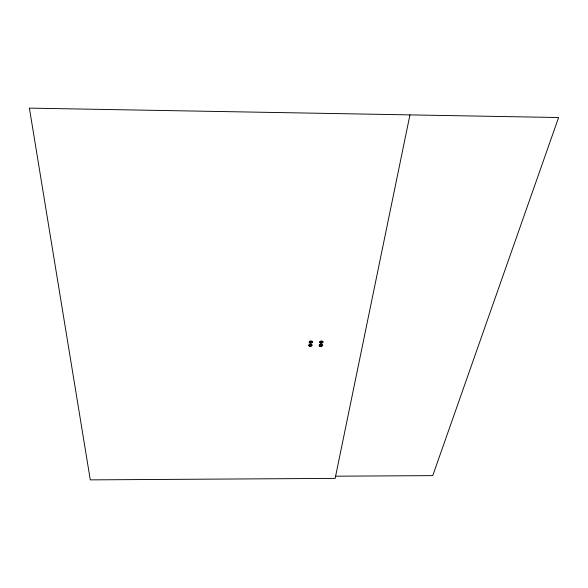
<?xml version="1.0" encoding="UTF-8"?>
<svg xmlns="http://www.w3.org/2000/svg" width="588" height="588" viewBox="0 0 588 588"><rect width="100%" height="100%" fill="white"/><g stroke="black" fill="none" stroke-linecap="round" stroke-linejoin="round"><path stroke-width="0.88" d="M311.611 345.318L311.53 344.958A1.213 0.713 -4.1 0 0 310.567 344.568A1.213 0.713 -4.1 0 0 309.45 344.891L309.288 345.612A1.213 0.713 -4.1 0 0 311.368 345.671L311.611 345.318L309.207 345.244M312.066 342.106L311.985 341.738A1.22 0.72 -4.1 0 0 311.023 341.349A1.22 0.72 -4.1 0 0 309.891 341.672L309.736 342.392A1.22 0.72 -4.1 0 0 311.824 342.459L312.066 342.106L309.656 342.032M409.939 114.881L335.153 478.389L90.287 479.874L29.4 108.126L558.6 117.526L432.753 475.618L335.601 476.199M319.659 345.31L319.879 344.95A1.213 0.713 -4.5 0 1 320.974 344.59A1.213 0.713 -4.5 0 1 321.967 344.958L321.856 345.671A1.213 0.713 -4.5 0 1 319.769 345.663L319.659 345.31L322.077 345.31M320.239 341.878L320.401 341.701A1.22 0.72 -4.5 0 1 321.974 341.444A1.22 0.72 -4.5 0 1 322.481 342.319L322.32 342.488A1.22 0.72 -4.5 0 1 320.747 342.745A1.22 0.72 -4.5 0 1 320.239 341.878L322.481 342.319M309.369 346.178A1.786 1.051 -4.1 0 0 312.184 345.303A1.786 1.051 -4.1 0 0 309.678 344.355A1.786 1.051 -4.1 0 0 309.369 346.178M309.773 342.951A1.786 1.051 -4.1 0 0 312.632 342.12A1.786 1.051 -4.1 0 0 310.177 341.121A1.786 1.051 -4.1 0 0 309.773 342.951M319.843 346.214A1.779 1.044 -4.5 0 0 322.636 345.318A1.779 1.044 -4.5 0 0 320.122 344.399A1.779 1.044 -4.5 0 0 319.843 346.214M320.262 342.98A1.786 1.051 -4.5 0 0 323.128 342.15A1.786 1.051 -4.5 0 0 320.695 341.15A1.786 1.051 -4.5 0 0 320.262 342.98"/></g></svg>
